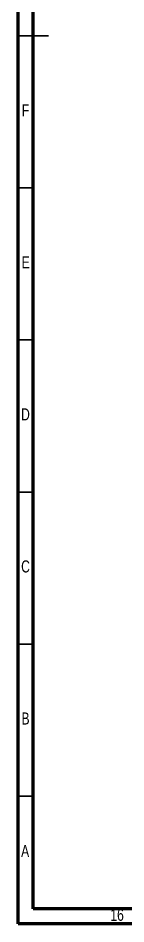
# Model space of a CAD drawing. Header units: millimetres. Extents: x -358 to 836, y 5 to 1249.
# Drawn here: x 15 to 50.6, y 5 to 302.8 of the extents above; entities that cross this region are included whole.
import ezdxf

# ---------------------------------------------------------------- set-up
doc = ezdxf.new("R2010")
doc.units = ezdxf.units.MM
doc.styles.add('SLDTEXTSTYLE0', font='TXT', dxfattribs={"width": 0.75})

msp = doc.modelspace()

# ---------------------------------------------------------------- linework, layer by layer
at = {"color": 7, "linetype": 'Continuous', "lineweight": 70}
for p, q in [((15, 5), (15, 589)), ((20, 10), (20, 584)), ((831, 10), (20, 10)), ((836, 5), (15, 5))]:
    msp.add_line(p, q, dxfattribs=at)
at = {"color": 7, "linetype": 'Continuous', "lineweight": 35}
for p, q in [((15, 297), (25, 297)), ((20, 297), (15, 297)), ((20, 247), (15, 247)), ((20, 197), (15, 197)), ((20, 147), (15, 147)), ((20, 97), (15, 97)), ((20, 47), (15, 47))]:
    msp.add_line(p, q, dxfattribs=at)

# ---------------------------------------------------------------- texts
at = {"color": 7, "linetype": 'Continuous', "lineweight": 0, "attachment_point": 2, "style": 'SLDTEXTSTYLE0'}
for s, insert, char_height in [('F', (17.46, 274.52), 3.97), ('E', (17.51, 224.52), 3.97), ('D', (17.45, 174.52), 3.97), ('C', (17.46, 124.52), 3.97), ('B', (17.47, 74.52), 3.97), ('A', (17.34, 30.96), 3.97), ('16', (47.67, 9.96), 3.969)]:
    msp.add_mtext(s, dxfattribs=dict(at, insert=insert, char_height=char_height))

doc.saveas('drawing.dxf')
